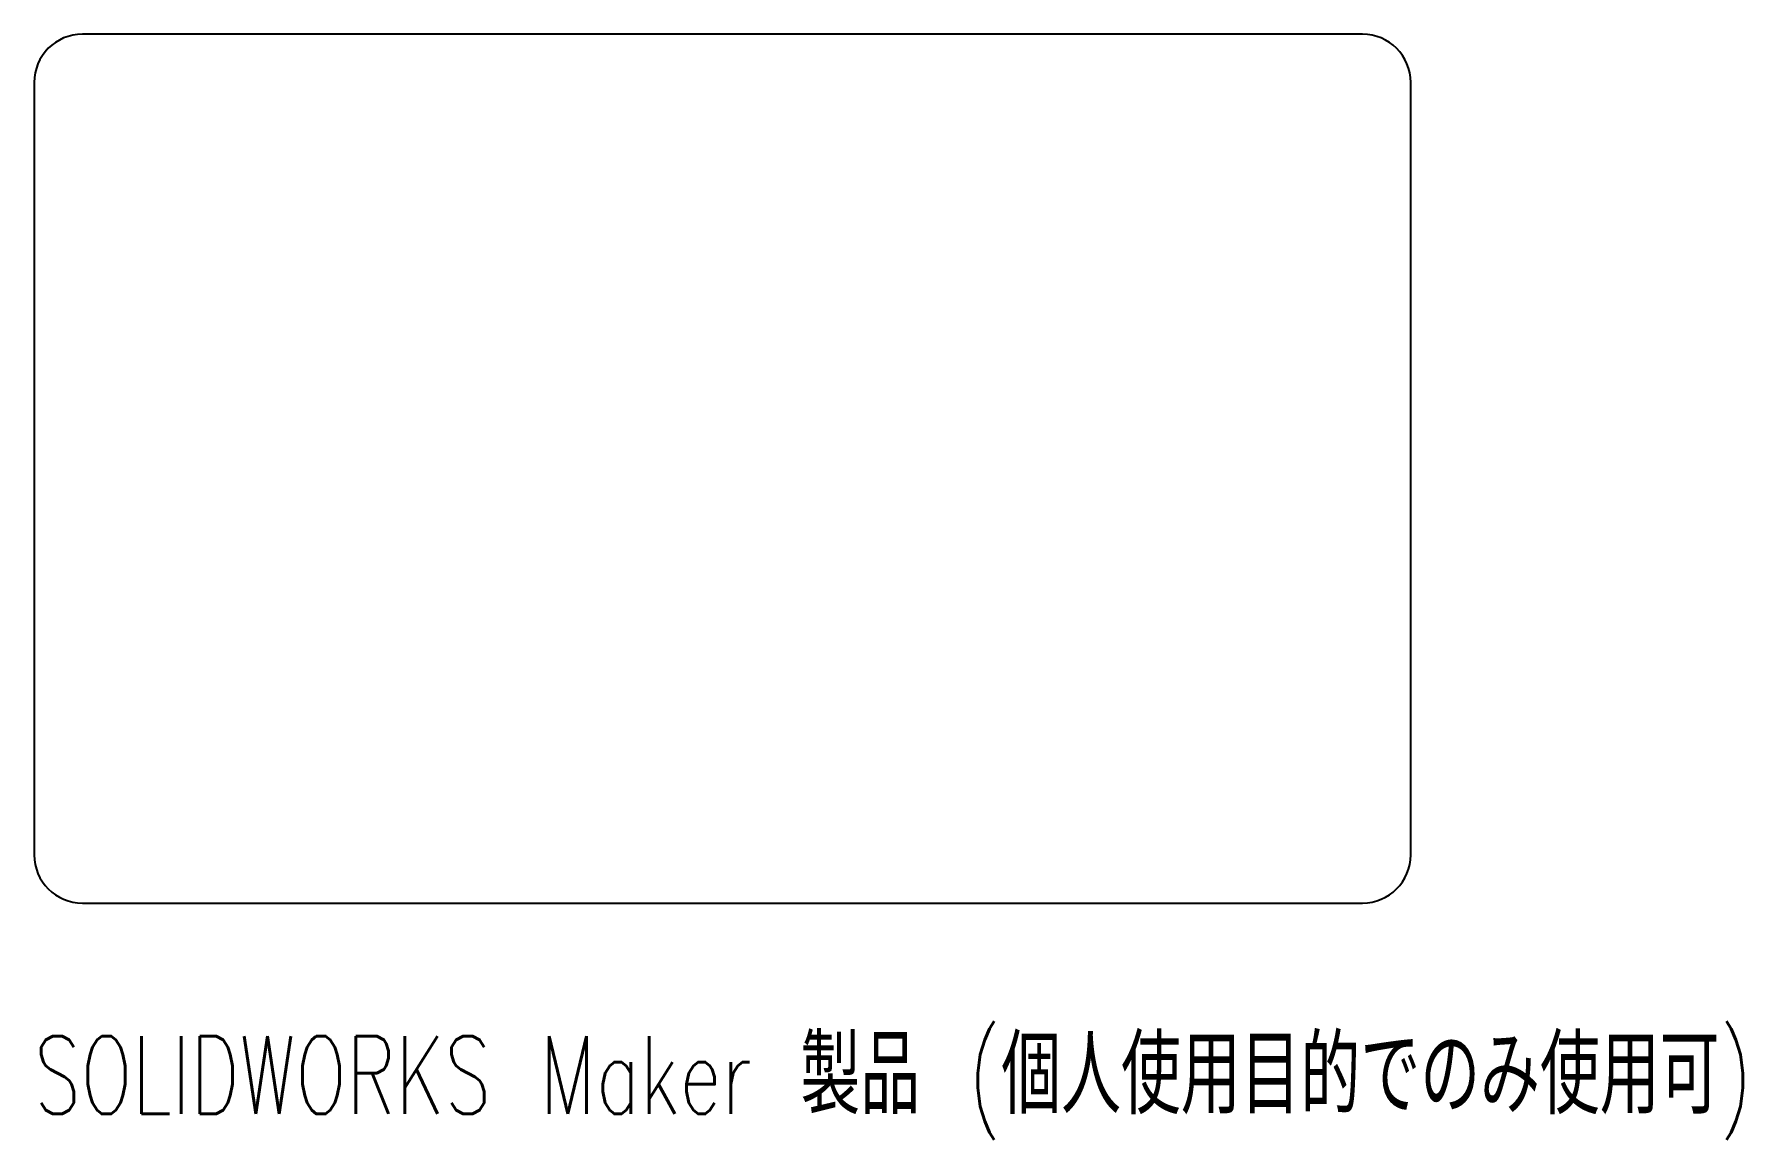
# Model space of a CAD drawing. Header units: millimetres. Extents: x -43 to 63, y -42 to 27.
import ezdxf

# ---------------------------------------------------------------- set-up
doc = ezdxf.new("R2010")
doc.units = ezdxf.units.MM
doc.styles.add('SLDTEXTSTYLE0', font='TXT', dxfattribs={"width": 0.7, "bigfont": 'bigfont'})

msp = doc.modelspace()

# ---------------------------------------------------------------- linework, layer by layer
at = {"color": 7, "linetype": 'Continuous', "lineweight": 25}
for p, q in [((39.8, 27), (-39.8, 27)), ((-42.8, 24), (-42.8, -24)), ((42.8, -24), (42.8, 24)), ((-39.8, -27), (39.8, -27))]:
    msp.add_line(p, q, dxfattribs=at)
for centre, start, end in [((-39.8, 24), 90, 180), ((39.8, 24), 0, 90), ((-39.8, -24), 180, 270), ((39.8, -24), 270, 0)]:
    msp.add_arc(centre, 3, start, end, dxfattribs=at)

# ---------------------------------------------------------------- texts
at = {"color": 7, "linetype": 'Continuous', "insert": (-42.8, -35.27), "char_height": 4.8336, "attachment_point": 1, "style": 'SLDTEXTSTYLE0'}
msp.add_mtext('SOLIDWORKS Maker 製品 (個人使用目的でのみ使用可)', dxfattribs=at)

doc.saveas('drawing.dxf')
